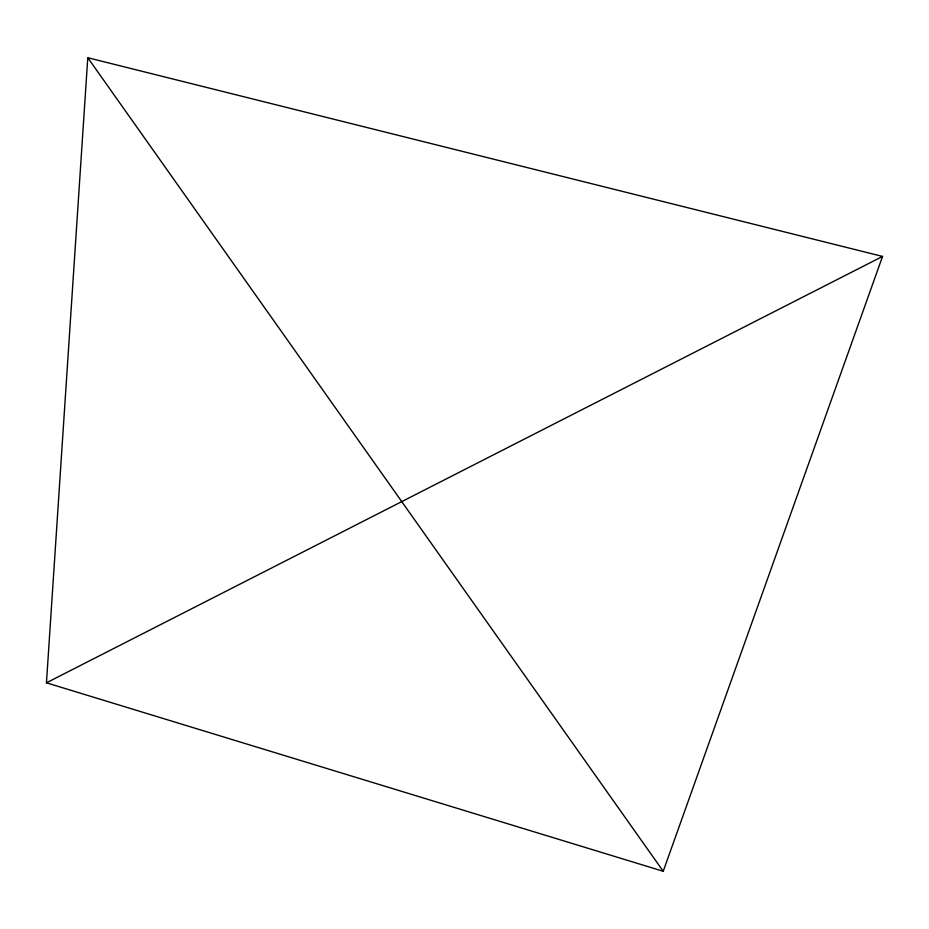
<?xml version="1.0" encoding="UTF-8"?>
<svg xmlns="http://www.w3.org/2000/svg" width="929" height="929" viewBox="0 0 929 929"><rect width="100%" height="100%" fill="white"/><g stroke="black" fill="none" stroke-linecap="round" stroke-linejoin="round"><path stroke-width="1.39" d="M46.45 682.815L87.779 57.726L882.55 256.427L663.225 871.274L46.45 682.815L882.55 256.427M87.779 57.726L663.225 871.274"/></g></svg>
